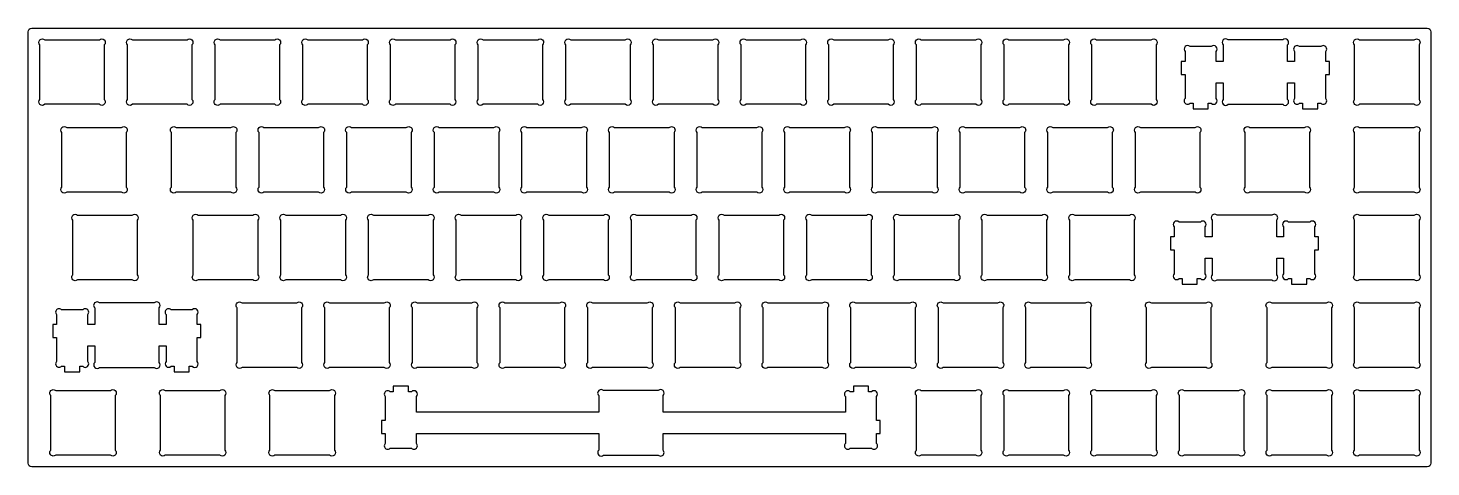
# Model space of a CAD drawing. Header units: millimetres. Extents: x 0 to 305, y 0 to 96.
import ezdxf

# ---------------------------------------------------------------- set-up
doc = ezdxf.new("R2010")
doc.units = ezdxf.units.MM

msp = doc.modelspace()

# ---------------------------------------------------------------- linework, layer by layer
at = {"color": 0}
for points in [[(305.1, 94.75), (305.1, 1, -0.414214), (304.3, 0.2), (1, 0.2, -0.414214), (0.2, 1), (0.2, 94.75, -0.414214), (1, 95.55), (304.3, 95.55, -0.414214)], [(3.84, 92.98), (15.71, 92.98, -1), (16.77, 91.91), (16.77, 80.04, -1), (15.71, 78.98), (3.84, 78.98, -1), (2.77, 80.04), (2.77, 91.91, -1)], [(22.89, 92.98), (34.76, 92.98, -1), (35.82, 91.91), (35.82, 80.04, -1), (34.76, 78.98), (22.89, 78.98, -1), (21.82, 80.04), (21.82, 91.91, -1)], [(41.94, 92.98), (53.81, 92.98, -1), (54.87, 91.91), (54.87, 80.04, -1), (53.81, 78.98), (41.94, 78.98, -1), (40.87, 80.04), (40.87, 91.91, -1)], [(60.99, 92.98), (72.86, 92.98, -1), (73.92, 91.91), (73.92, 80.04, -1), (72.86, 78.98), (60.99, 78.98, -1), (59.92, 80.04), (59.92, 91.91, -1)], [(80.04, 92.98), (91.91, 92.98, -1), (92.97, 91.91), (92.97, 80.04, -1), (91.91, 78.98), (80.04, 78.98, -1), (78.97, 80.04), (78.97, 91.91, -1)], [(99.08, 92.98), (110.96, 92.98, -1), (112.02, 91.91), (112.02, 80.04, -1), (110.96, 78.98), (99.08, 78.98, -1), (98.02, 80.04), (98.02, 91.91, -1)], [(118.13, 92.98), (130.01, 92.98, -1), (131.07, 91.91), (131.07, 80.04, -1), (130.01, 78.98), (118.13, 78.98, -1), (117.07, 80.04), (117.07, 91.91, -1)], [(137.19, 92.98), (149.06, 92.98, -1), (150.12, 91.91), (150.12, 80.04, -1), (149.06, 78.98), (137.19, 78.98, -1), (136.12, 80.04), (136.12, 91.91, -1)], [(156.24, 92.98), (168.11, 92.98, -1), (169.17, 91.91), (169.17, 80.04, -1), (168.11, 78.98), (156.24, 78.98, -1), (155.17, 80.04), (155.17, 91.91, -1)], [(175.29, 92.98), (187.16, 92.98, -1), (188.22, 91.91), (188.22, 80.04, -1), (187.16, 78.98), (175.29, 78.98, -1), (174.22, 80.04), (174.22, 91.91, -1)], [(194.34, 92.98), (206.21, 92.98, -1), (207.27, 91.91), (207.27, 80.04, -1), (206.21, 78.98), (194.34, 78.98, -1), (193.27, 80.04), (193.27, 91.91, -1)], [(213.39, 92.98), (225.26, 92.98, -1), (226.32, 91.91), (226.32, 80.04, -1), (225.26, 78.98), (213.39, 78.98, -1), (212.32, 80.04), (212.32, 91.91, -1)], [(232.44, 92.98), (244.31, 92.98, -1), (245.37, 91.91), (245.37, 80.04, -1), (244.31, 78.98), (232.44, 78.98, -1), (231.37, 80.04), (231.37, 91.91, -1)], [(258.42, 90.44, 1), (257.36, 91.51), (252.74, 91.51, 1), (251.67, 90.44), (251.67, 88.27), (250.85, 88.27), (250.85, 85.48), (251.67, 85.48), (251.67, 80.27, 1), (252.74, 79.21), (253.4, 79.21), (253.4, 78.01), (256.7, 78.01), (256.7, 79.21), (257.36, 79.21, 1), (258.42, 80.27), (258.42, 83.68), (259.95, 83.68), (259.95, 80.04, 1), (261.01, 78.98), (272.89, 78.98, 1), (273.95, 80.04), (273.95, 83.68), (275.47, 83.68), (275.47, 80.27, 1), (276.54, 79.21), (277.2, 79.21), (277.2, 78.01), (280.5, 78.01), (280.5, 79.21), (281.16, 79.21, 1), (282.22, 80.27), (282.22, 85.48), (283.05, 85.48), (283.05, 88.27), (282.22, 88.27), (282.22, 90.44, 1), (281.16, 91.51), (276.54, 91.51, 1), (275.47, 90.44), (275.47, 88.27), (273.95, 88.27), (273.95, 91.91, 1), (272.89, 92.98), (261.01, 92.98, 1), (259.95, 91.91), (259.95, 88.27), (258.42, 88.27)], [(289.59, 92.98), (301.46, 92.98, -1), (302.52, 91.91), (302.52, 80.04, -1), (301.46, 78.98), (289.59, 78.98, -1), (288.52, 80.04), (288.52, 91.91, -1)], [(8.6, 73.93), (20.48, 73.93, -1), (21.54, 72.86), (21.54, 60.99, -1), (20.48, 59.93), (8.6, 59.93, -1), (7.54, 60.99), (7.54, 72.86, -1)], [(32.41, 73.93), (44.29, 73.93, -1), (45.35, 72.86), (45.35, 60.99, -1), (44.29, 59.93), (32.41, 59.93, -1), (31.35, 60.99), (31.35, 72.86, -1)], [(51.46, 73.93), (63.34, 73.93, -1), (64.4, 72.86), (64.4, 60.99, -1), (63.34, 59.93), (51.46, 59.93, -1), (50.4, 60.99), (50.4, 72.86, -1)], [(70.51, 73.93), (82.39, 73.93, -1), (83.45, 72.86), (83.45, 60.99, -1), (82.39, 59.93), (70.51, 59.93, -1), (69.45, 60.99), (69.45, 72.86, -1)], [(89.56, 73.93), (101.44, 73.93, -1), (102.5, 72.86), (102.5, 60.99, -1), (101.44, 59.93), (89.56, 59.93, -1), (88.5, 60.99), (88.5, 72.86, -1)], [(108.61, 73.93), (120.49, 73.93, -1), (121.55, 72.86), (121.55, 60.99, -1), (120.49, 59.93), (108.61, 59.93, -1), (107.55, 60.99), (107.55, 72.86, -1)], [(127.66, 73.93), (139.54, 73.93, -1), (140.6, 72.86), (140.6, 60.99, -1), (139.54, 59.93), (127.66, 59.93, -1), (126.6, 60.99), (126.6, 72.86, -1)], [(146.71, 73.93), (158.59, 73.93, -1), (159.65, 72.86), (159.65, 60.99, -1), (158.59, 59.93), (146.71, 59.93, -1), (145.65, 60.99), (145.65, 72.86, -1)], [(165.76, 73.93), (177.64, 73.93, -1), (178.7, 72.86), (178.7, 60.99, -1), (177.64, 59.93), (165.76, 59.93, -1), (164.7, 60.99), (164.7, 72.86, -1)], [(184.81, 73.93), (196.69, 73.93, -1), (197.75, 72.86), (197.75, 60.99, -1), (196.69, 59.93), (184.81, 59.93, -1), (183.75, 60.99), (183.75, 72.86, -1)], [(203.86, 73.93), (215.74, 73.93, -1), (216.8, 72.86), (216.8, 60.99, -1), (215.74, 59.93), (203.86, 59.93, -1), (202.8, 60.99), (202.8, 72.86, -1)], [(222.91, 73.93), (234.79, 73.93, -1), (235.85, 72.86), (235.85, 60.99, -1), (234.79, 59.93), (222.91, 59.93, -1), (221.85, 60.99), (221.85, 72.86, -1)], [(241.96, 73.93), (253.84, 73.93, -1), (254.9, 72.86), (254.9, 60.99, -1), (253.84, 59.93), (241.96, 59.93, -1), (240.9, 60.99), (240.9, 72.86, -1)], [(265.77, 73.93), (277.65, 73.93, -1), (278.71, 72.86), (278.71, 60.99, -1), (277.65, 59.93), (265.77, 59.93, -1), (264.71, 60.99), (264.71, 72.86, -1)], [(289.59, 73.93), (301.46, 73.93, -1), (302.52, 72.86), (302.52, 60.99, -1), (301.46, 59.93), (289.59, 59.93, -1), (288.52, 60.99), (288.52, 72.86, -1)], [(10.98, 54.88), (22.86, 54.88, -1), (23.92, 53.81), (23.92, 41.94, -1), (22.86, 40.88), (10.98, 40.88, -1), (9.92, 41.94), (9.92, 53.81, -1)], [(37.17, 54.88), (49.05, 54.88, -1), (50.11, 53.81), (50.11, 41.94, -1), (49.05, 40.88), (37.17, 40.88, -1), (36.11, 41.94), (36.11, 53.81, -1)], [(56.22, 54.88), (68.1, 54.88, -1), (69.16, 53.81), (69.16, 41.94, -1), (68.1, 40.88), (56.22, 40.88, -1), (55.16, 41.94), (55.16, 53.81, -1)], [(75.27, 54.88), (87.15, 54.88, -1), (88.21, 53.81), (88.21, 41.94, -1), (87.15, 40.88), (75.27, 40.88, -1), (74.21, 41.94), (74.21, 53.81, -1)], [(94.32, 54.88), (106.2, 54.88, -1), (107.26, 53.81), (107.26, 41.94, -1), (106.2, 40.88), (94.32, 40.88, -1), (93.26, 41.94), (93.26, 53.81, -1)], [(113.37, 54.88), (125.25, 54.88, -1), (126.31, 53.81), (126.31, 41.94, -1), (125.25, 40.88), (113.37, 40.88, -1), (112.31, 41.94), (112.31, 53.81, -1)], [(132.42, 54.88), (144.3, 54.88, -1), (145.36, 53.81), (145.36, 41.94, -1), (144.3, 40.88), (132.42, 40.88, -1), (131.36, 41.94), (131.36, 53.81, -1)], [(151.47, 54.88), (163.35, 54.88, -1), (164.41, 53.81), (164.41, 41.94, -1), (163.35, 40.88), (151.47, 40.88, -1), (150.41, 41.94), (150.41, 53.81, -1)], [(170.52, 54.88), (182.4, 54.88, -1), (183.46, 53.81), (183.46, 41.94, -1), (182.4, 40.88), (170.52, 40.88, -1), (169.46, 41.94), (169.46, 53.81, -1)], [(189.57, 54.88), (201.45, 54.88, -1), (202.51, 53.81), (202.51, 41.94, -1), (201.45, 40.88), (189.57, 40.88, -1), (188.51, 41.94), (188.51, 53.81, -1)], [(208.62, 54.88), (220.5, 54.88, -1), (221.56, 53.81), (221.56, 41.94, -1), (220.5, 40.88), (208.62, 40.88, -1), (207.56, 41.94), (207.56, 53.81, -1)], [(227.67, 54.88), (239.55, 54.88, -1), (240.61, 53.81), (240.61, 41.94, -1), (239.55, 40.88), (227.67, 40.88, -1), (226.61, 41.94), (226.61, 53.81, -1)], [(256.04, 52.34, 1), (254.98, 53.41), (250.35, 53.41, 1), (249.29, 52.34), (249.29, 50.17), (248.47, 50.17), (248.47, 47.38), (249.29, 47.38), (249.29, 42.17, 1), (250.35, 41.11), (251.02, 41.11), (251.02, 39.91), (254.32, 39.91), (254.32, 41.11), (254.98, 41.11, 1), (256.04, 42.17), (256.04, 45.58), (257.57, 45.58), (257.57, 41.94, 1), (258.63, 40.88), (270.51, 40.88, 1), (271.57, 41.94), (271.57, 45.58), (273.09, 45.58), (273.09, 42.17, 1), (274.15, 41.11), (274.82, 41.11), (274.82, 39.91), (278.12, 39.91), (278.12, 41.11), (278.78, 41.11, 1), (279.84, 42.17), (279.84, 47.38), (280.67, 47.38), (280.67, 50.17), (279.84, 50.17), (279.84, 52.34, 1), (278.78, 53.41), (274.15, 53.41, 1), (273.09, 52.34), (273.09, 50.17), (271.57, 50.17), (271.57, 53.81, 1), (270.51, 54.88), (258.63, 54.88, 1), (257.57, 53.81), (257.57, 50.17), (256.04, 50.17)], [(289.59, 54.88), (301.46, 54.88, -1), (302.52, 53.81), (302.52, 41.94, -1), (301.46, 40.88), (289.59, 40.88, -1), (288.52, 41.94), (288.52, 53.81, -1)], [(36.96, 33.29, 1), (35.89, 34.36), (31.27, 34.36, 1), (30.21, 33.29), (30.21, 31.12), (28.68, 31.12), (28.68, 34.76, 1), (27.62, 35.83), (15.74, 35.83, 1), (14.68, 34.76), (14.68, 31.12), (13.16, 31.12), (13.16, 33.29, 1), (12.09, 34.36), (7.47, 34.36, 1), (6.41, 33.29), (6.41, 31.12), (5.58, 31.12), (5.58, 28.33), (6.41, 28.33), (6.41, 23.12, 1), (7.47, 22.06), (8.13, 22.06), (8.13, 20.86), (11.43, 20.86), (11.43, 22.06), (12.09, 22.06, 1), (13.16, 23.12), (13.16, 26.53), (14.68, 26.53), (14.68, 22.89, 1), (15.74, 21.83), (27.62, 21.83, 1), (28.68, 22.89), (28.68, 26.53), (30.21, 26.53), (30.21, 23.12, 1), (31.27, 22.06), (31.93, 22.06), (31.93, 20.86), (35.23, 20.86), (35.23, 22.06), (35.89, 22.06, 1), (36.96, 23.12), (36.96, 28.33), (37.78, 28.33), (37.78, 31.12), (36.96, 31.12)], [(46.7, 35.83), (58.58, 35.83, -1), (59.64, 34.76), (59.64, 22.89, -1), (58.58, 21.83), (46.7, 21.83, -1), (45.64, 22.89), (45.64, 34.76, -1)], [(65.75, 35.83), (77.63, 35.83, -1), (78.69, 34.76), (78.69, 22.89, -1), (77.63, 21.83), (65.75, 21.83, -1), (64.69, 22.89), (64.69, 34.76, -1)], [(84.8, 35.83), (96.68, 35.83, -1), (97.74, 34.76), (97.74, 22.89, -1), (96.68, 21.83), (84.8, 21.83, -1), (83.74, 22.89), (83.74, 34.76, -1)], [(103.85, 35.83), (115.73, 35.83, -1), (116.79, 34.76), (116.79, 22.89, -1), (115.73, 21.83), (103.85, 21.83, -1), (102.79, 22.89), (102.79, 34.76, -1)], [(122.9, 35.83), (134.78, 35.83, -1), (135.84, 34.76), (135.84, 22.89, -1), (134.78, 21.83), (122.9, 21.83, -1), (121.84, 22.89), (121.84, 34.76, -1)], [(141.95, 35.83), (153.83, 35.83, -1), (154.89, 34.76), (154.89, 22.89, -1), (153.83, 21.83), (141.95, 21.83, -1), (140.89, 22.89), (140.89, 34.76, -1)], [(161, 35.83), (172.88, 35.83, -1), (173.94, 34.76), (173.94, 22.89, -1), (172.88, 21.83), (161, 21.83, -1), (159.94, 22.89), (159.94, 34.76, -1)], [(180.05, 35.83), (191.93, 35.83, -1), (192.99, 34.76), (192.99, 22.89, -1), (191.93, 21.83), (180.05, 21.83, -1), (178.99, 22.89), (178.99, 34.76, -1)], [(199.1, 35.83), (210.98, 35.83, -1), (212.04, 34.76), (212.04, 22.89, -1), (210.98, 21.83), (199.1, 21.83, -1), (198.04, 22.89), (198.04, 34.76, -1)], [(218.15, 35.83), (230.03, 35.83, -1), (231.09, 34.76), (231.09, 22.89, -1), (230.03, 21.83), (218.15, 21.83, -1), (217.09, 22.89), (217.09, 34.76, -1)], [(244.34, 35.83), (256.22, 35.83, -1), (257.28, 34.76), (257.28, 22.89, -1), (256.22, 21.83), (244.34, 21.83, -1), (243.28, 22.89), (243.28, 34.76, -1)], [(270.54, 35.83), (282.41, 35.83, -1), (283.47, 34.76), (283.47, 22.89, -1), (282.41, 21.83), (270.54, 21.83, -1), (269.47, 22.89), (269.47, 34.76, -1)], [(289.59, 35.83), (301.46, 35.83, -1), (302.52, 34.76), (302.52, 22.89, -1), (301.46, 21.83), (289.59, 21.83, -1), (288.52, 22.89), (288.52, 34.76, -1)], [(6.22, 16.78), (18.09, 16.78, -1), (19.16, 15.71), (19.16, 3.84, -1), (18.09, 2.78), (6.22, 2.78, -1), (5.16, 3.84), (5.16, 15.71, -1)], [(30.03, 16.78), (41.91, 16.78, -1), (42.97, 15.71), (42.97, 3.84, -1), (41.91, 2.78), (30.03, 2.78, -1), (28.97, 3.84), (28.97, 15.71, -1)], [(53.84, 16.78), (65.72, 16.78, -1), (66.78, 15.71), (66.78, 3.84, -1), (65.72, 2.78), (53.84, 2.78, -1), (52.78, 3.84), (52.78, 15.71, -1)], [(84.59, 15.48, 1), (83.53, 16.55), (82.87, 16.55), (82.87, 17.75), (79.57, 17.75), (79.57, 16.55), (78.9, 16.55, 1), (77.84, 15.48), (77.84, 10.28), (77.02, 10.28), (77.02, 7.48), (77.84, 7.48), (77.84, 5.31, 1), (78.9, 4.25), (83.53, 4.25, 1), (84.59, 5.31), (84.59, 7.48), (124.22, 7.48), (124.22, 3.84, 1), (125.28, 2.78), (137.16, 2.78, 1), (138.22, 3.84), (138.22, 7.48), (177.84, 7.48), (177.84, 5.31, 1), (178.9, 4.25), (183.53, 4.25, 1), (184.59, 5.31), (184.59, 7.48), (185.42, 7.48), (185.42, 10.28), (184.59, 10.28), (184.59, 15.48, 1), (183.53, 16.55), (182.87, 16.55), (182.87, 17.75), (179.57, 17.75), (179.57, 16.55), (178.9, 16.55, 1), (177.84, 15.48), (177.84, 12.07), (138.22, 12.07), (138.22, 15.71, 1), (137.16, 16.78), (125.28, 16.78, 1), (124.22, 15.71), (124.22, 12.07), (84.59, 12.07)], [(194.34, 16.78), (206.21, 16.78, -1), (207.27, 15.71), (207.27, 3.84, -1), (206.21, 2.78), (194.34, 2.78, -1), (193.27, 3.84), (193.27, 15.71, -1)], [(213.39, 16.78), (225.26, 16.78, -1), (226.32, 15.71), (226.32, 3.84, -1), (225.26, 2.78), (213.39, 2.78, -1), (212.32, 3.84), (212.32, 15.71, -1)], [(232.44, 16.78), (244.31, 16.78, -1), (245.37, 15.71), (245.37, 3.84, -1), (244.31, 2.78), (232.44, 2.78, -1), (231.37, 3.84), (231.37, 15.71, -1)], [(251.49, 16.78), (263.36, 16.78, -1), (264.42, 15.71), (264.42, 3.84, -1), (263.36, 2.78), (251.49, 2.78, -1), (250.42, 3.84), (250.42, 15.71, -1)], [(270.54, 16.78), (282.41, 16.78, -1), (283.47, 15.71), (283.47, 3.84, -1), (282.41, 2.78), (270.54, 2.78, -1), (269.47, 3.84), (269.47, 15.71, -1)], [(289.59, 16.78), (301.46, 16.78, -1), (302.52, 15.71), (302.52, 3.84, -1), (301.46, 2.78), (289.59, 2.78, -1), (288.52, 3.84), (288.52, 15.71, -1)]]:
    msp.add_lwpolyline(points, format="xyb", close=True, dxfattribs=at)

doc.saveas('drawing.dxf')
